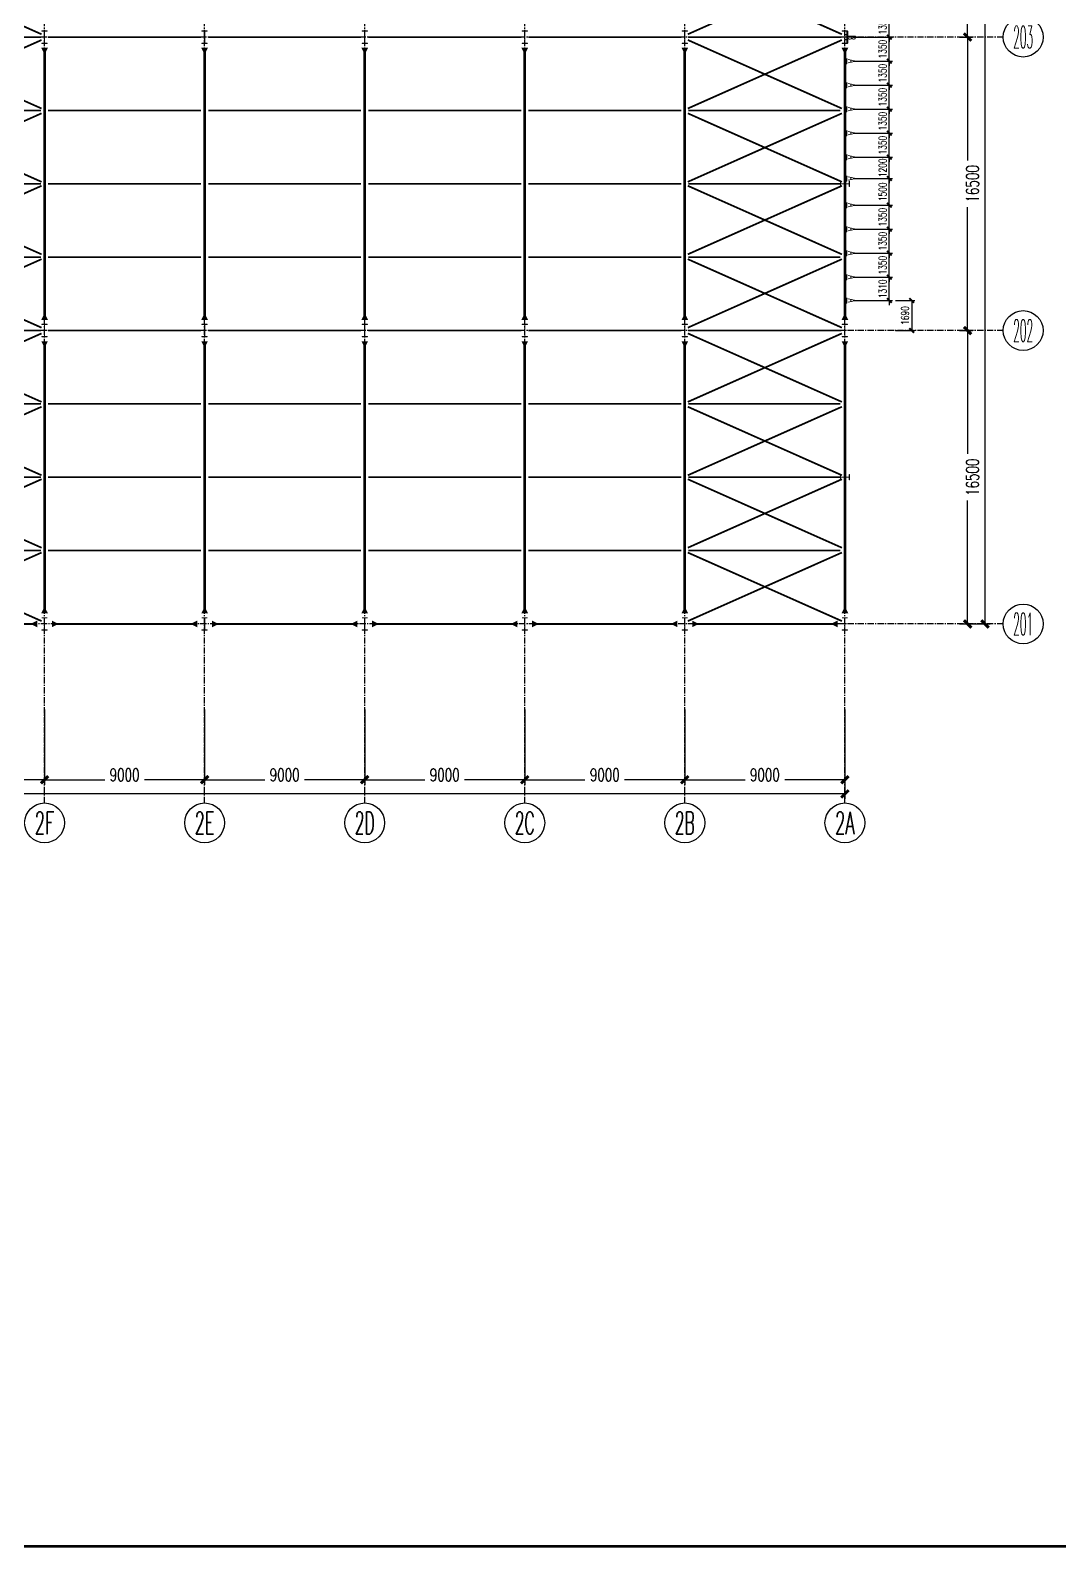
# Model space of a CAD drawing. Extents: x 782294 to 1727252, y -631030 to 17645.
# Drawn here: x 1634210 to 1692084, y -449830 to -364504 of the extents above; entities that cross this region are included whole.
import ezdxf
from ezdxf.enums import TextEntityAlignment as Align

# ---------------------------------------------------------------- set-up
doc = ezdxf.new("R2010")
doc.units = 0
doc.linetypes.add('__DASH', pattern=[0.35, 0.25, -0.1])
doc.linetypes.add('CENTER', pattern=[2, 1.25, -0.25, 0.25, -0.25])
doc.layers.get('Defpoints').update_dxf_attribs({"color": 210})
for name, color, linetype in [('!ZN1-标注-173', 173, 'Continuous'), ('!ZN3-铝板幕墙-3', 3, 'Continuous'), ('!ZN5-钢材投影-40', 40, 'Continuous'), ('!ZN5-钢材断面-2', 2, 'Continuous'), ('0-cxFrame', 155, 'Continuous'), ('30预埋件', 30, 'Continuous'), ('3符号', 3, 'Continuous'), ('DIM', 173, 'Continuous'), ('DOTE', 1, 'CENTER'), ('结构轮廓线', 1, 'Continuous')]:
    doc.layers.add(name, color=color, linetype=linetype)
for name, color, linetype, lineweight in [('0-cxText', 131, 'Continuous', 25), ('S-bea', 40, 'Continuous', 0), ('S-col', 2, 'Continuous', 0), ('柱间支撑', 6, 'CENTER', 0), ('梁', 4, 'Continuous', 18), ('细线', 11, 'Continuous', 9)]:
    doc.layers.add(name, color=color, linetype=linetype, lineweight=lineweight)
doc.styles.add('_TCH_AXIS', font='COMPLEX', dxfattribs={"bigfont": 'GBCBIG'})
doc.styles.add('cx_tuming', font='simhei.ttf')
doc.styles.add('cx_tuqian1', font='')
doc.styles.add('DHTEXT-1', font='romans.shx', dxfattribs={"width": 0.7, "bigfont": 'chinese.shx'})
doc.styles.add('黑体', font='simhei.ttf', dxfattribs={"height": 12})
doc.styles.get('cx_tuqian1').set_extended_font_data('SimSun')
doc.dimstyles.new('ZN175', dxfattribs={"dimscale": 175, "dimtxt": 2.5, "dimasz": 1.5, "dimexe": 1, "dimexo": 2, "dimgap": 0.9, "dimtad": 1, "dimdec": 0, "dimdsep": 46, "dimtxsty": 'DHTEXT-1', "dimblk": 'ARCHTICK', "dimcen": 2.5, "dimclrd": 173, "dimclre": 173, "dimclrt": 7, "dimazin": 2, "dimtfac": 1, "dimtdec": 0, "dimtix": 1, "dimtmove": 2, "dimatfit": 3, "dimfxl": 0, "dimtolj": 1, "dimtzin": 0, "dimarcsym": 0})
doc.dimstyles.new('ZN280', dxfattribs={"dimscale": 280, "dimtxt": 2.5, "dimasz": 1.5, "dimexe": 1, "dimexo": 2, "dimgap": 0.9, "dimtad": 1, "dimdec": 0, "dimdsep": 46, "dimtxsty": 'DHTEXT-1', "dimblk": 'ARCHTICK', "dimcen": 2.5, "dimclrd": 173, "dimclre": 173, "dimclrt": 7, "dimazin": 2, "dimtfac": 1, "dimtdec": 0, "dimtix": 1, "dimtmove": 2, "dimatfit": 3, "dimfxl": 0, "dimarcsym": 0})

# ---------------------------------------------------------------- blocks, each defined once
blk = doc.blocks.new('_ArchTick')
at = {"color": 0, "linetype": 'ByBlock', "const_width": 0.4}
blk.add_lwpolyline([(-0.5, -0.5), (0.5, 0.5)], dxfattribs=at)
blk = doc.blocks.new('*D1447')
at = {"layer": 'Defpoints', "color": 0, "ltscale": 2800, "transparency": 16777216}
for p in [(102300, -4250), (111300, -4250), (111300, -8759)]:
    blk.add_point(p, dxfattribs=at)
at = {"layer": 'DIM', "color": 173, "linetype": 'ByBlock', "lineweight": -2, "ltscale": 2800, "transparency": 16777216}
for p, q in [((102300, -4810), (102300, -9039)), ((111300, -4810), (111300, -9039)), ((102300, -8759), (105685, -8759)), ((111300, -8759), (107915, -8759))]:
    blk.add_line(p, q, dxfattribs=at)
at = {"layer": 'DIM', "color": 173, "lineweight": -2, "ltscale": 2800, "transparency": 16777216, "xscale": 420, "yscale": 420, "zscale": 420, "rotation": 180}
blk.add_blockref('_ArchTick', (102300, -8759), dxfattribs=at)
at = {"layer": 'DIM', "color": 173, "lineweight": -2, "ltscale": 2800, "transparency": 16777216, "xscale": 420, "yscale": 420, "zscale": 420}
blk.add_blockref('_ArchTick', (111300, -8759), dxfattribs=at)
at = {"layer": 'DIM', "color": 7, "ltscale": 2800, "transparency": 16777216, "insert": (106800, -8484), "char_height": 700, "attachment_point": 5, "style": 'DHTEXT-1'}
blk.add_mtext('9000', dxfattribs=at)
blk = doc.blocks.new('*D1448')
at = {"layer": 'Defpoints', "color": 0, "ltscale": 2800, "transparency": 16777216}
for p in [(111300, -4250), (120300, -4250), (120300, -8759)]:
    blk.add_point(p, dxfattribs=at)
at = {"layer": 'DIM', "color": 173, "linetype": 'ByBlock', "lineweight": -2, "ltscale": 2800, "transparency": 16777216}
for p, q in [((111300, -4810), (111300, -9039)), ((120300, -4810), (120300, -9039)), ((111300, -8759), (114685, -8759)), ((120300, -8759), (116915, -8759))]:
    blk.add_line(p, q, dxfattribs=at)
at = {"layer": 'DIM', "color": 173, "lineweight": -2, "ltscale": 2800, "transparency": 16777216, "xscale": 420, "yscale": 420, "zscale": 420, "rotation": 180}
blk.add_blockref('_ArchTick', (111300, -8759), dxfattribs=at)
at = {"layer": 'DIM', "color": 173, "lineweight": -2, "ltscale": 2800, "transparency": 16777216, "xscale": 420, "yscale": 420, "zscale": 420}
blk.add_blockref('_ArchTick', (120300, -8759), dxfattribs=at)
at = {"layer": 'DIM', "color": 7, "ltscale": 2800, "transparency": 16777216, "insert": (115800, -8484), "char_height": 700, "attachment_point": 5, "style": 'DHTEXT-1'}
blk.add_mtext('9000', dxfattribs=at)
blk = doc.blocks.new('*D1449')
at = {"layer": 'Defpoints', "color": 0, "ltscale": 2800, "transparency": 16777216}
for p in [(120300, -4250), (129300, -4250), (129300, -8759)]:
    blk.add_point(p, dxfattribs=at)
at = {"layer": 'DIM', "color": 173, "linetype": 'ByBlock', "lineweight": -2, "ltscale": 2800, "transparency": 16777216}
for p, q in [((120300, -4810), (120300, -9039)), ((129300, -4810), (129300, -9039)), ((120300, -8759), (123685, -8759)), ((129300, -8759), (125915, -8759))]:
    blk.add_line(p, q, dxfattribs=at)
at = {"layer": 'DIM', "color": 173, "lineweight": -2, "ltscale": 2800, "transparency": 16777216, "xscale": 420, "yscale": 420, "zscale": 420, "rotation": 180}
blk.add_blockref('_ArchTick', (120300, -8759), dxfattribs=at)
at = {"layer": 'DIM', "color": 173, "lineweight": -2, "ltscale": 2800, "transparency": 16777216, "xscale": 420, "yscale": 420, "zscale": 420}
blk.add_blockref('_ArchTick', (129300, -8759), dxfattribs=at)
at = {"layer": 'DIM', "color": 7, "ltscale": 2800, "transparency": 16777216, "insert": (124800, -8484), "char_height": 700, "attachment_point": 5, "style": 'DHTEXT-1'}
blk.add_mtext('9000', dxfattribs=at)
blk = doc.blocks.new('*D1450')
at = {"layer": 'Defpoints', "color": 0, "ltscale": 2800, "transparency": 16777216}
for p in [(129300, -4250), (138300, -4250), (138300, -8759)]:
    blk.add_point(p, dxfattribs=at)
at = {"layer": 'DIM', "color": 173, "linetype": 'ByBlock', "lineweight": -2, "ltscale": 2800, "transparency": 16777216}
for p, q in [((129300, -4810), (129300, -9039)), ((138300, -4810), (138300, -9039)), ((129300, -8759), (132685, -8759)), ((138300, -8759), (134915, -8759))]:
    blk.add_line(p, q, dxfattribs=at)
at = {"layer": 'DIM', "color": 173, "lineweight": -2, "ltscale": 2800, "transparency": 16777216, "xscale": 420, "yscale": 420, "zscale": 420, "rotation": 180}
blk.add_blockref('_ArchTick', (129300, -8759), dxfattribs=at)
at = {"layer": 'DIM', "color": 173, "lineweight": -2, "ltscale": 2800, "transparency": 16777216, "xscale": 420, "yscale": 420, "zscale": 420}
blk.add_blockref('_ArchTick', (138300, -8759), dxfattribs=at)
at = {"layer": 'DIM', "color": 7, "ltscale": 2800, "transparency": 16777216, "insert": (133800, -8484), "char_height": 700, "attachment_point": 5, "style": 'DHTEXT-1'}
blk.add_mtext('9000', dxfattribs=at)
blk = doc.blocks.new('*D1451')
at = {"layer": 'Defpoints', "color": 0, "ltscale": 2800, "transparency": 16777216}
for p in [(138300, -4250), (147300, -4250), (147300, -8759)]:
    blk.add_point(p, dxfattribs=at)
at = {"layer": 'DIM', "color": 173, "linetype": 'ByBlock', "lineweight": -2, "ltscale": 2800, "transparency": 16777216}
for p, q in [((138300, -4810), (138300, -9039)), ((147300, -4810), (147300, -9039)), ((138300, -8759), (141685, -8759)), ((147300, -8759), (143915, -8759))]:
    blk.add_line(p, q, dxfattribs=at)
at = {"layer": 'DIM', "color": 173, "lineweight": -2, "ltscale": 2800, "transparency": 16777216, "xscale": 420, "yscale": 420, "zscale": 420, "rotation": 180}
blk.add_blockref('_ArchTick', (138300, -8759), dxfattribs=at)
at = {"layer": 'DIM', "color": 173, "lineweight": -2, "ltscale": 2800, "transparency": 16777216, "xscale": 420, "yscale": 420, "zscale": 420}
blk.add_blockref('_ArchTick', (147300, -8759), dxfattribs=at)
at = {"layer": 'DIM', "color": 7, "ltscale": 2800, "transparency": 16777216, "insert": (142800, -8484), "char_height": 700, "attachment_point": 5, "style": 'DHTEXT-1'}
blk.add_mtext('9000', dxfattribs=at)
blk = doc.blocks.new('*D1452')
at = {"layer": 'Defpoints', "color": 0, "ltscale": 2800, "transparency": 16777216}
for p in [(147300, -4250), (156300, -4250), (156300, -8759)]:
    blk.add_point(p, dxfattribs=at)
at = {"layer": 'DIM', "color": 173, "linetype": 'ByBlock', "lineweight": -2, "ltscale": 2800, "transparency": 16777216}
for p, q in [((147300, -4810), (147300, -9039)), ((156300, -4810), (156300, -9039)), ((147300, -8759), (150685, -8759)), ((156300, -8759), (152915, -8759))]:
    blk.add_line(p, q, dxfattribs=at)
at = {"layer": 'DIM', "color": 173, "lineweight": -2, "ltscale": 2800, "transparency": 16777216, "xscale": 420, "yscale": 420, "zscale": 420, "rotation": 180}
blk.add_blockref('_ArchTick', (147300, -8759), dxfattribs=at)
at = {"layer": 'DIM', "color": 173, "lineweight": -2, "ltscale": 2800, "transparency": 16777216, "xscale": 420, "yscale": 420, "zscale": 420}
blk.add_blockref('_ArchTick', (156300, -8759), dxfattribs=at)
at = {"layer": 'DIM', "color": 7, "ltscale": 2800, "transparency": 16777216, "insert": (151800, -8484), "char_height": 700, "attachment_point": 5, "style": 'DHTEXT-1'}
blk.add_mtext('9000', dxfattribs=at)
blk = doc.blocks.new('*D1424')
at = {"layer": 'Defpoints', "color": 0, "ltscale": 2800, "transparency": 16777216}
for p in [(162184, 49500), (162184, 33000), (163200, 33000)]:
    blk.add_point(p, dxfattribs=at)
at = {"layer": 'DIM', "color": 173, "linetype": 'ByBlock', "lineweight": -2, "ltscale": 2800, "transparency": 16777216}
for p, q in [((162744, 49500), (163480, 49500)), ((163200, 49500), (163200, 42564)), ((163200, 33000), (163200, 39936)), ((162744, 33000), (163480, 33000))]:
    blk.add_line(p, q, dxfattribs=at)
at = {"layer": 'DIM', "color": 173, "lineweight": -2, "ltscale": 2800, "transparency": 16777216, "xscale": 420, "yscale": 420, "zscale": 420}
for p, rotation in [((163200, 49500), 90), ((163200, 33000), 270)]:
    blk.add_blockref('_ArchTick', p, dxfattribs=dict(at, rotation=rotation))
at = {"layer": 'DIM', "color": 7, "ltscale": 2800, "transparency": 16777216, "insert": (163475, 41250), "char_height": 700, "attachment_point": 5, "rotation": 90, "style": 'DHTEXT-1'}
blk.add_mtext('16500', dxfattribs=at)
blk = doc.blocks.new('*D1425')
at = {"layer": 'Defpoints', "color": 0, "ltscale": 2800, "transparency": 16777216}
for p in [(162184, 33000), (162184, 16500), (163200, 16500)]:
    blk.add_point(p, dxfattribs=at)
at = {"layer": 'DIM', "color": 173, "linetype": 'ByBlock', "lineweight": -2, "ltscale": 2800, "transparency": 16777216}
for p, q in [((162744, 33000), (163480, 33000)), ((163200, 33000), (163200, 26064)), ((163200, 16500), (163200, 23436)), ((162744, 16500), (163480, 16500))]:
    blk.add_line(p, q, dxfattribs=at)
at = {"layer": 'DIM', "color": 173, "lineweight": -2, "ltscale": 2800, "transparency": 16777216, "xscale": 420, "yscale": 420, "zscale": 420}
for p, rotation in [((163200, 33000), 90), ((163200, 16500), 270)]:
    blk.add_blockref('_ArchTick', p, dxfattribs=dict(at, rotation=rotation))
at = {"layer": 'DIM', "color": 7, "ltscale": 2800, "transparency": 16777216, "insert": (163475, 24750), "char_height": 700, "attachment_point": 5, "rotation": 90, "style": 'DHTEXT-1'}
blk.add_mtext('16500', dxfattribs=at)
blk = doc.blocks.new('*D1426')
at = {"layer": 'Defpoints', "color": 0, "ltscale": 2800, "transparency": 16777216}
for p in [(162184, 16500), (162184, 0), (163200, 0)]:
    blk.add_point(p, dxfattribs=at)
at = {"layer": 'DIM', "color": 173, "linetype": 'ByBlock', "lineweight": -2, "ltscale": 2800, "transparency": 16777216}
for p, q in [((162744, 16500), (163480, 16500)), ((163200, 16500), (163200, 9564)), ((163200, 0), (163200, 6936)), ((162744, 0), (163480, 0))]:
    blk.add_line(p, q, dxfattribs=at)
at = {"layer": 'DIM', "color": 173, "lineweight": -2, "ltscale": 2800, "transparency": 16777216, "xscale": 420, "yscale": 420, "zscale": 420}
for p, rotation in [((163200, 16500), 90), ((163200, 0), 270)]:
    blk.add_blockref('_ArchTick', p, dxfattribs=dict(at, rotation=rotation))
at = {"layer": 'DIM', "color": 7, "ltscale": 2800, "transparency": 16777216, "insert": (163475, 8250), "char_height": 700, "attachment_point": 5, "rotation": 90, "style": 'DHTEXT-1'}
blk.add_mtext('16500', dxfattribs=at)
blk = doc.blocks.new('*D1427')
at = {"layer": 'Defpoints', "color": 0, "ltscale": 2800, "transparency": 16777216}
for p in [(0, -4350), (156300, -4350), (156300, -9559)]:
    blk.add_point(p, dxfattribs=at)
at = {"layer": 'DIM', "color": 173, "linetype": 'ByBlock', "lineweight": -2, "ltscale": 2800, "transparency": 16777216}
for p, q in [((0, -4910), (0, -9839)), ((156300, -4910), (156300, -9839)), ((0, -9559), (76553, -9559)), ((156300, -9559), (79647, -9559))]:
    blk.add_line(p, q, dxfattribs=at)
at = {"layer": 'DIM', "color": 173, "lineweight": -2, "ltscale": 2800, "transparency": 16777216, "xscale": 420, "yscale": 420, "zscale": 420, "rotation": 180}
blk.add_blockref('_ArchTick', (0, -9559), dxfattribs=at)
at = {"layer": 'DIM', "color": 173, "lineweight": -2, "ltscale": 2800, "transparency": 16777216, "xscale": 420, "yscale": 420, "zscale": 420}
blk.add_blockref('_ArchTick', (156300, -9559), dxfattribs=at)
at = {"layer": 'DIM', "color": 7, "ltscale": 2800, "transparency": 16777216, "insert": (78100, -9284), "char_height": 700, "attachment_point": 5, "style": 'DHTEXT-1'}
blk.add_mtext('156300', dxfattribs=at)
blk = doc.blocks.new('*D1471')
at = {"layer": 'Defpoints', "color": 0, "ltscale": 2800, "transparency": 16777216}
for p in [(162284, 82500), (162284, 0), (164180, 0)]:
    blk.add_point(p, dxfattribs=at)
at = {"layer": 'DIM', "color": 173, "linetype": 'ByBlock', "lineweight": -2, "ltscale": 2800, "transparency": 16777216}
for p, q in [((162844, 82500), (164460, 82500)), ((164180, 82500), (164180, 42599)), ((164180, 0), (164180, 39901)), ((162844, 0), (164460, 0))]:
    blk.add_line(p, q, dxfattribs=at)
at = {"layer": 'DIM', "color": 173, "lineweight": -2, "ltscale": 2800, "transparency": 16777216, "xscale": 420, "yscale": 420, "zscale": 420}
for p, rotation in [((164180, 82500), 90), ((164180, 0), 270)]:
    blk.add_blockref('_ArchTick', p, dxfattribs=dict(at, rotation=rotation))
at = {"layer": 'DIM', "color": 7, "ltscale": 2800, "transparency": 16777216, "insert": (164455, 41250), "char_height": 700, "attachment_point": 5, "rotation": 90, "style": 'DHTEXT-1'}
blk.add_mtext('82500', dxfattribs=at)
blk = doc.blocks.new('卓越-轴号')
blk.add_circle((0, 0), 4)
at = {"color": 0, "style": '_TCH_AXIS', "width": 1.041667, "flags": 8}
blk.add_attdef('A', text='', height=4.48, dxfattribs=at).set_placement((-2, -2.24), (2, -2.24), align=Align.FIT)
blk = doc.blocks.new('TK22.A1 L(Dragon)')
at = {"layer": '0-cxFrame', "const_width": 0.5}
blk.add_lwpolyline([(-80, 10), (-821, 10), (-821, 584), (-80, 584)], close=True, dxfattribs=at)
at = {"style": '黑体', "flags": 4}
blk.add_attdef('图幅', text='', height=3.3, dxfattribs=at).set_placement((-40, 3), align=Align.RIGHT)
at = {"layer": '0-cxText', "flags": 4}
for tag, height, style, p in [('建设单位', 3.5, 'cx_tuming', (-45, 240)), ('项目名称', 3.5, 'cx_tuming', (-45, 210)), ('子项名称', 3.5, 'cx_tuming', (-45, 180)), ('工程编号', 3.3, 'cx_tuqian1', (-35, 165)), ('图名1', 3.5, 'cx_tuming', (-45, 87)), ('图名2', 3.5, 'cx_tuming', (-45, 79)), ('图名3', 3.5, 'cx_tuming', (-45, 71)), ('出图日期', 3.3, 'cx_tuqian1', (-39, 60)), ('专业', 3.3, 'cx_tuqian1', (-55, 52)), ('图号', 3.3, 'cx_tuqian1', (-55, 44)), ('版次', 3.3, 'cx_tuqian1', (-20, 44))]:
    blk.add_attdef(tag, text='', height=height, dxfattribs=dict(at, style=style)).set_placement(p, align=Align.MIDDLE)
at = {"layer": 'Defpoints', "color": 6, "flags": 4}
for tag, height, style, p in [('tufu', 3.3, '黑体', (-12, 12)), ('dwfname', 4, 'cx_tuqian1', (-80, 3))]:
    blk.add_attdef(tag, text='', height=height, dxfattribs=dict(at, style=style)).set_placement(p, align=Align.RIGHT)
blk = doc.blocks.new('*D1584')
at = {"layer": 'Defpoints', "color": 0, "ltscale": 1750, "transparency": 16777216}
for p in [(1680124, -374336), (1682504, -374336), (1680124, -375686)]:
    blk.add_point(p, dxfattribs=at)
at = {"layer": 'DIM', "color": 173, "linetype": 'ByBlock', "lineweight": -2, "ltscale": 1750, "transparency": 16777216}
for p, q in [((1680474, -374336), (1682679, -374336)), ((1682504, -374336), (1682504, -374073)), ((1682504, -375686), (1682504, -374336)), ((1680474, -375686), (1682679, -375686)), ((1682504, -375686), (1682504, -375948))]:
    blk.add_line(p, q, dxfattribs=at)
at = {"layer": 'DIM', "color": 173, "lineweight": -2, "ltscale": 1750, "transparency": 16777216, "xscale": 262.5, "yscale": 262.5, "zscale": 262.5}
for p, rotation in [((1682504, -374336), 270), ((1682504, -375686), 90)]:
    blk.add_blockref('_ArchTick', p, dxfattribs=dict(at, rotation=rotation))
at = {"layer": 'DIM', "color": 7, "ltscale": 1750, "transparency": 16777216, "insert": (1682128, -375011), "char_height": 437.5, "attachment_point": 5, "rotation": 90, "style": 'DHTEXT-1'}
blk.add_mtext('\\A1;1350', dxfattribs=at)
blk = doc.blocks.new('*D1585')
at = {"layer": 'Defpoints', "color": 0, "ltscale": 1750, "transparency": 16777216}
for p in [(1680124, -375686), (1682504, -375686), (1680124, -377036)]:
    blk.add_point(p, dxfattribs=at)
at = {"layer": 'DIM', "color": 173, "linetype": 'ByBlock', "lineweight": -2, "ltscale": 1750, "transparency": 16777216}
for p, q in [((1682504, -375686), (1682504, -375423)), ((1680474, -375686), (1682679, -375686)), ((1682504, -377036), (1682504, -375686)), ((1680474, -377036), (1682679, -377036)), ((1682504, -377036), (1682504, -377298))]:
    blk.add_line(p, q, dxfattribs=at)
at = {"layer": 'DIM', "color": 173, "lineweight": -2, "ltscale": 1750, "transparency": 16777216, "xscale": 262.5, "yscale": 262.5, "zscale": 262.5}
for p, rotation in [((1682504, -375686), 270), ((1682504, -377036), 90)]:
    blk.add_blockref('_ArchTick', p, dxfattribs=dict(at, rotation=rotation))
at = {"layer": 'DIM', "color": 7, "ltscale": 1750, "transparency": 16777216, "insert": (1682128, -376361), "char_height": 437.5, "attachment_point": 5, "rotation": 90, "style": 'DHTEXT-1'}
blk.add_mtext('\\A1;1350', dxfattribs=at)
blk = doc.blocks.new('*D1586')
at = {"layer": 'Defpoints', "color": 0, "ltscale": 1750, "transparency": 16777216}
for p in [(1680124, -377036), (1682504, -377036), (1680124, -378386)]:
    blk.add_point(p, dxfattribs=at)
at = {"layer": 'DIM', "color": 173, "linetype": 'ByBlock', "lineweight": -2, "ltscale": 1750, "transparency": 16777216}
for p, q in [((1680474, -377036), (1682679, -377036)), ((1682504, -377036), (1682504, -376773)), ((1682504, -378386), (1682504, -377036)), ((1680474, -378386), (1682679, -378386)), ((1682504, -378386), (1682504, -378648))]:
    blk.add_line(p, q, dxfattribs=at)
at = {"layer": 'DIM', "color": 173, "lineweight": -2, "ltscale": 1750, "transparency": 16777216, "xscale": 262.5, "yscale": 262.5, "zscale": 262.5}
for p, rotation in [((1682504, -377036), 270), ((1682504, -378386), 90)]:
    blk.add_blockref('_ArchTick', p, dxfattribs=dict(at, rotation=rotation))
at = {"layer": 'DIM', "color": 7, "ltscale": 1750, "transparency": 16777216, "insert": (1682128, -377711), "char_height": 437.5, "attachment_point": 5, "rotation": 90, "style": 'DHTEXT-1'}
blk.add_mtext('\\A1;1350', dxfattribs=at)
blk = doc.blocks.new('*D1587')
at = {"layer": 'Defpoints', "color": 0, "ltscale": 1750, "transparency": 16777216}
for p in [(1680124, -378386), (1682504, -378386), (1680124, -379696)]:
    blk.add_point(p, dxfattribs=at)
at = {"layer": 'DIM', "color": 173, "linetype": 'ByBlock', "lineweight": -2, "ltscale": 1750, "transparency": 16777216}
for p, q in [((1680474, -378386), (1682679, -378386)), ((1682504, -378386), (1682504, -378123)), ((1682504, -379696), (1682504, -378386)), ((1680474, -379696), (1682679, -379696)), ((1682504, -379696), (1682504, -379958))]:
    blk.add_line(p, q, dxfattribs=at)
at = {"layer": 'DIM', "color": 173, "lineweight": -2, "ltscale": 1750, "transparency": 16777216, "xscale": 262.5, "yscale": 262.5, "zscale": 262.5}
for p, rotation in [((1682504, -378386), 270), ((1682504, -379696), 90)]:
    blk.add_blockref('_ArchTick', p, dxfattribs=dict(at, rotation=rotation))
at = {"layer": 'DIM', "color": 7, "ltscale": 1750, "transparency": 16777216, "insert": (1682128, -379041), "char_height": 437.5, "attachment_point": 5, "rotation": 90, "style": 'DHTEXT-1'}
blk.add_mtext('\\A1;1310', dxfattribs=at)
blk = doc.blocks.new('*D1592')
at = {"layer": 'Defpoints', "color": 0, "ltscale": 1750, "transparency": 16777216}
for p in [(1680124, -363536), (1682504, -363536), (1680124, -364886)]:
    blk.add_point(p, dxfattribs=at)
at = {"layer": 'DIM', "color": 173, "linetype": 'ByBlock', "lineweight": -2, "ltscale": 1750, "transparency": 16777216}
for p, q in [((1682504, -363536), (1682504, -363273)), ((1680474, -363536), (1682679, -363536)), ((1682504, -364886), (1682504, -363536)), ((1680474, -364886), (1682679, -364886)), ((1682504, -364886), (1682504, -365148))]:
    blk.add_line(p, q, dxfattribs=at)
at = {"layer": 'DIM', "color": 173, "lineweight": -2, "ltscale": 1750, "transparency": 16777216, "xscale": 262.5, "yscale": 262.5, "zscale": 262.5}
for p, rotation in [((1682504, -363536), 270), ((1682504, -364886), 90)]:
    blk.add_blockref('_ArchTick', p, dxfattribs=dict(at, rotation=rotation))
at = {"layer": 'DIM', "color": 7, "ltscale": 1750, "transparency": 16777216, "insert": (1682128, -364211), "char_height": 437.5, "attachment_point": 5, "rotation": 90, "style": 'DHTEXT-1'}
blk.add_mtext('\\A1;1350', dxfattribs=at)
blk = doc.blocks.new('*D1593')
at = {"layer": 'Defpoints', "color": 0, "ltscale": 1750, "transparency": 16777216}
for p in [(1680124, -364886), (1682504, -364886), (1680124, -366236)]:
    blk.add_point(p, dxfattribs=at)
at = {"layer": 'DIM', "color": 173, "linetype": 'ByBlock', "lineweight": -2, "ltscale": 1750, "transparency": 16777216}
for p, q in [((1680474, -364886), (1682679, -364886)), ((1682504, -364886), (1682504, -364623)), ((1682504, -366236), (1682504, -364886)), ((1680474, -366236), (1682679, -366236)), ((1682504, -366236), (1682504, -366498))]:
    blk.add_line(p, q, dxfattribs=at)
at = {"layer": 'DIM', "color": 173, "lineweight": -2, "ltscale": 1750, "transparency": 16777216, "xscale": 262.5, "yscale": 262.5, "zscale": 262.5}
for p, rotation in [((1682504, -364886), 270), ((1682504, -366236), 90)]:
    blk.add_blockref('_ArchTick', p, dxfattribs=dict(at, rotation=rotation))
at = {"layer": 'DIM', "color": 7, "ltscale": 1750, "transparency": 16777216, "insert": (1682128, -365561), "char_height": 437.5, "attachment_point": 5, "rotation": 90, "style": 'DHTEXT-1'}
blk.add_mtext('\\A1;1350', dxfattribs=at)
blk = doc.blocks.new('*D1594')
at = {"layer": 'Defpoints', "color": 0, "ltscale": 1750, "transparency": 16777216}
for p in [(1680124, -366236), (1682504, -366236), (1680124, -367586)]:
    blk.add_point(p, dxfattribs=at)
at = {"layer": 'DIM', "color": 173, "linetype": 'ByBlock', "lineweight": -2, "ltscale": 1750, "transparency": 16777216}
for p, q in [((1682504, -366236), (1682504, -365973)), ((1680474, -366236), (1682679, -366236)), ((1682504, -367586), (1682504, -366236)), ((1680474, -367586), (1682679, -367586)), ((1682504, -367586), (1682504, -367848))]:
    blk.add_line(p, q, dxfattribs=at)
at = {"layer": 'DIM', "color": 173, "lineweight": -2, "ltscale": 1750, "transparency": 16777216, "xscale": 262.5, "yscale": 262.5, "zscale": 262.5}
for p, rotation in [((1682504, -366236), 270), ((1682504, -367586), 90)]:
    blk.add_blockref('_ArchTick', p, dxfattribs=dict(at, rotation=rotation))
at = {"layer": 'DIM', "color": 7, "ltscale": 1750, "transparency": 16777216, "insert": (1682128, -366911), "char_height": 437.5, "attachment_point": 5, "rotation": 90, "style": 'DHTEXT-1'}
blk.add_mtext('\\A1;1350', dxfattribs=at)
blk = doc.blocks.new('*D1595')
at = {"layer": 'Defpoints', "color": 0, "ltscale": 1750, "transparency": 16777216}
for p in [(1680124, -367586), (1682504, -367586), (1680124, -368936)]:
    blk.add_point(p, dxfattribs=at)
at = {"layer": 'DIM', "color": 173, "linetype": 'ByBlock', "lineweight": -2, "ltscale": 1750, "transparency": 16777216}
for p, q in [((1680474, -367586), (1682679, -367586)), ((1682504, -367586), (1682504, -367323)), ((1682504, -368936), (1682504, -367586)), ((1680474, -368936), (1682679, -368936)), ((1682504, -368936), (1682504, -369198))]:
    blk.add_line(p, q, dxfattribs=at)
at = {"layer": 'DIM', "color": 173, "lineweight": -2, "ltscale": 1750, "transparency": 16777216, "xscale": 262.5, "yscale": 262.5, "zscale": 262.5}
for p, rotation in [((1682504, -367586), 270), ((1682504, -368936), 90)]:
    blk.add_blockref('_ArchTick', p, dxfattribs=dict(at, rotation=rotation))
at = {"layer": 'DIM', "color": 7, "ltscale": 1750, "transparency": 16777216, "insert": (1682128, -368261), "char_height": 437.5, "attachment_point": 5, "rotation": 90, "style": 'DHTEXT-1'}
blk.add_mtext('\\A1;1350', dxfattribs=at)
blk = doc.blocks.new('*D1596')
at = {"layer": 'Defpoints', "color": 0, "ltscale": 1750, "transparency": 16777216}
for p in [(1680124, -368936), (1682504, -368936), (1680124, -370286)]:
    blk.add_point(p, dxfattribs=at)
at = {"layer": 'DIM', "color": 173, "linetype": 'ByBlock', "lineweight": -2, "ltscale": 1750, "transparency": 16777216}
for p, q in [((1680474, -368936), (1682679, -368936)), ((1682504, -368936), (1682504, -368673)), ((1682504, -370286), (1682504, -368936)), ((1680474, -370286), (1682679, -370286)), ((1682504, -370286), (1682504, -370548))]:
    blk.add_line(p, q, dxfattribs=at)
at = {"layer": 'DIM', "color": 173, "lineweight": -2, "ltscale": 1750, "transparency": 16777216, "xscale": 262.5, "yscale": 262.5, "zscale": 262.5}
for p, rotation in [((1682504, -368936), 270), ((1682504, -370286), 90)]:
    blk.add_blockref('_ArchTick', p, dxfattribs=dict(at, rotation=rotation))
at = {"layer": 'DIM', "color": 7, "ltscale": 1750, "transparency": 16777216, "insert": (1682128, -369611), "char_height": 437.5, "attachment_point": 5, "rotation": 90, "style": 'DHTEXT-1'}
blk.add_mtext('\\A1;1350', dxfattribs=at)
blk = doc.blocks.new('*D1597')
at = {"layer": 'Defpoints', "color": 0, "ltscale": 1750, "transparency": 16777216}
for p in [(1680124, -370286), (1682504, -370286), (1680124, -371636)]:
    blk.add_point(p, dxfattribs=at)
at = {"layer": 'DIM', "color": 173, "linetype": 'ByBlock', "lineweight": -2, "ltscale": 1750, "transparency": 16777216}
for p, q in [((1680474, -370286), (1682679, -370286)), ((1682504, -370286), (1682504, -370023)), ((1682504, -371636), (1682504, -370286)), ((1680474, -371636), (1682679, -371636)), ((1682504, -371636), (1682504, -371898))]:
    blk.add_line(p, q, dxfattribs=at)
at = {"layer": 'DIM', "color": 173, "lineweight": -2, "ltscale": 1750, "transparency": 16777216, "xscale": 262.5, "yscale": 262.5, "zscale": 262.5}
for p, rotation in [((1682504, -370286), 270), ((1682504, -371636), 90)]:
    blk.add_blockref('_ArchTick', p, dxfattribs=dict(at, rotation=rotation))
at = {"layer": 'DIM', "color": 7, "ltscale": 1750, "transparency": 16777216, "insert": (1682128, -370961), "char_height": 437.5, "attachment_point": 5, "rotation": 90, "style": 'DHTEXT-1'}
blk.add_mtext('\\A1;1350', dxfattribs=at)
blk = doc.blocks.new('*D1606')
at = {"layer": 'Defpoints', "color": 0, "ltscale": 1750, "transparency": 16777216}
for p in [(1680124, -371636), (1682504, -371636), (1680124, -372836)]:
    blk.add_point(p, dxfattribs=at)
at = {"layer": 'DIM', "color": 173, "linetype": 'ByBlock', "lineweight": -2, "ltscale": 1750, "transparency": 16777216}
for p, q in [((1680474, -371636), (1682679, -371636)), ((1682504, -371636), (1682504, -371373)), ((1682504, -372836), (1682504, -371636)), ((1680474, -372836), (1682679, -372836)), ((1682504, -372836), (1682504, -373098))]:
    blk.add_line(p, q, dxfattribs=at)
at = {"layer": 'DIM', "color": 173, "lineweight": -2, "ltscale": 1750, "transparency": 16777216, "xscale": 262.5, "yscale": 262.5, "zscale": 262.5}
for p, rotation in [((1682504, -371636), 270), ((1682504, -372836), 90)]:
    blk.add_blockref('_ArchTick', p, dxfattribs=dict(at, rotation=rotation))
at = {"layer": 'DIM', "color": 7, "ltscale": 1750, "transparency": 16777216, "insert": (1682128, -372236), "char_height": 437.5, "attachment_point": 5, "rotation": 90, "style": 'DHTEXT-1'}
blk.add_mtext('\\A1;1200', dxfattribs=at)
blk = doc.blocks.new('*D1607')
at = {"layer": 'Defpoints', "color": 0, "ltscale": 1750, "transparency": 16777216}
for p in [(1680124, -372836), (1682504, -372836), (1680124, -374336)]:
    blk.add_point(p, dxfattribs=at)
at = {"layer": 'DIM', "color": 173, "linetype": 'ByBlock', "lineweight": -2, "ltscale": 1750, "transparency": 16777216}
for p, q in [((1680474, -372836), (1682679, -372836)), ((1682504, -374336), (1682504, -372836)), ((1680474, -374336), (1682679, -374336))]:
    blk.add_line(p, q, dxfattribs=at)
at = {"layer": 'DIM', "color": 173, "lineweight": -2, "ltscale": 1750, "transparency": 16777216, "xscale": 262.5, "yscale": 262.5, "zscale": 262.5}
for p, rotation in [((1682504, -372836), 90), ((1682504, -374336), 270)]:
    blk.add_blockref('_ArchTick', p, dxfattribs=dict(at, rotation=rotation))
at = {"layer": 'DIM', "color": 7, "ltscale": 1750, "transparency": 16777216, "insert": (1682128, -373586), "char_height": 437.5, "attachment_point": 5, "rotation": 90, "style": 'DHTEXT-1'}
blk.add_mtext('\\A1;1500', dxfattribs=at)
blk = doc.blocks.new('20250902091300')
at = {"layer": '细线', "ltscale": 30}
h = blk.add_hatch(color=8, dxfattribs=at)
h.dxf.hatch_style = 1
h.paths.add_polyline_path([(-131, 109), (-131, 121), (-119, 121)])
h = blk.add_hatch(color=8, dxfattribs=at)
h.dxf.hatch_style = 1
h.paths.add_polyline_path([(-131, 34), (-131, 22), (-119, 22)])
h = blk.add_hatch(color=8, dxfattribs=at)
h.dxf.hatch_style = 1
h.paths.add_polyline_path([(131, 109), (131, 121), (119, 121)])
h = blk.add_hatch(color=8, dxfattribs=at)
h.dxf.hatch_style = 1
h.paths.add_polyline_path([(131, 34), (131, 22), (119, 22)])
at = {"layer": '!ZN5-钢材断面-2'}
for p, q in [((-150, 22), (150, 22)), ((-150, 10), (-150, 22)), ((-150, 10), (150, 10)), ((-131, 121), (-131, 22)), ((-119, 121), (-119, 22)), ((119, 121), (119, 22)), ((131, 121), (131, 22)), ((150, 10), (150, 22))]:
    blk.add_line(p, q, dxfattribs=at)
at = {"ltscale": 30}
for points in [[(-131, 109), (-131, 121), (-119, 121)], [(-131, 34), (-131, 22), (-119, 22)], [(131, 109), (131, 121), (119, 121)], [(131, 34), (131, 22), (119, 22)]]:
    blk.add_lwpolyline(points, close=True, dxfattribs=at)
blk = doc.blocks.new('20250903081440')
at = {"ltscale": 50, "rotation": 180}
blk.add_blockref('20250902091300', (0, 10), dxfattribs=at)
at = {"layer": '30预埋件', "style": 'DHTEXT-1', "text_generation_flag": 6, "width": 0.55}
blk.add_attdef('B', (-105, 65), '', height=450, rotation=180, dxfattribs=at)
blk = doc.blocks.new('20250903112226')
at = {"layer": '!ZN5-钢材投影-40', "ltscale": 0.3}
blk.add_lwpolyline([(-338, 0), (338, 0), (338, -12), (-338, -12)], close=True, dxfattribs=at)
at = {"layer": '!ZN5-钢材断面-2', "linetype": '__DASH', "ltscale": 100}
for points in [[(-144, -12), (-132, -12), (-132, -136), (-144, -136)], [(132, -12), (144, -12), (144, -136), (132, -136)]]:
    blk.add_lwpolyline(points, close=True, dxfattribs=at)
blk = doc.blocks.new('20250903112404')
at = {"ltscale": 500, "rotation": 270}
blk.add_blockref('20250903112226', (0, 0), dxfattribs=at)
at = {"layer": '30预埋件', "style": 'DHTEXT-1', "text_generation_flag": 6, "width": 0.55}
blk.add_attdef('B', (15, 105), '', height=450, rotation=90, dxfattribs=at)
blk = doc.blocks.new('20250903095110')
at = {"ltscale": 500}
blk.add_blockref('20250903112404', (156440, 33000), dxfattribs=at).add_auto_attribs({'B': 'B'})
at = {"ltscale": 1750, "rotation": 270}
for p in [(156415, 31650), (156415, 30300), (156415, 28950), (156415, 27600), (156415, 26250), (156415, 25050), (156415, 23550), (156415, 22200), (156415, 20850), (156415, 19500), (156415, 18190)]:
    blk.add_blockref('20250903081440', p, dxfattribs=at).add_auto_attribs({'B': 'A'})
blk = doc.blocks.new('20250904110635')
at = {"ltscale": 500}
blk.add_blockref('20250903095110', (0, 0), dxfattribs=at)
blk = doc.blocks.new('*D1617')
at = {"layer": '!ZN1-标注-173', "color": 173, "linetype": 'ByBlock', "lineweight": -2, "ltscale": 1750, "transparency": 16777216}
for p, q in [((1682854, -379696), (1683945, -379696)), ((1683770, -379696), (1683770, -381386)), ((1682854, -381386), (1683945, -381386))]:
    blk.add_line(p, q, dxfattribs=at)
at = {"layer": 'Defpoints', "color": 0, "ltscale": 1750, "transparency": 16777216}
for p in [(1682504, -379696), (1682504, -381386), (1683770, -381386)]:
    blk.add_point(p, dxfattribs=at)
at = {"layer": '!ZN1-标注-173', "color": 173, "lineweight": -2, "ltscale": 1750, "transparency": 16777216, "xscale": 262.5, "yscale": 262.5, "zscale": 262.5}
for p, rotation in [((1683770, -379696), 90), ((1683770, -381386), 270)]:
    blk.add_blockref('_ArchTick', p, dxfattribs=dict(at, rotation=rotation))
at = {"layer": '!ZN1-标注-173', "color": 7, "ltscale": 1750, "transparency": 16777216, "insert": (1683394, -380541), "char_height": 437.5, "attachment_point": 5, "rotation": 90, "style": 'DHTEXT-1'}
blk.add_mtext('\\A1;1690', dxfattribs=at)
blk = doc.blocks.new('20250922150304')
at = {"layer": 'S-col'}
blk.add_lwpolyline([(-195790, 766820), (-195490, 766820), (-195490, 766808), (-195636, 766808), (-195636, 766132), (-195490, 766132), (-195490, 766120), (-195790, 766120), (-195790, 766132), (-195644, 766132), (-195644, 766808), (-195790, 766808)], close=True, dxfattribs=at)
blk = doc.blocks.new('A$C8dd50a3e')
at = {"layer": 'S-bea'}
for points in [[(111300, 32400, 375, 0, 0), (111300, 32025, 375, 0, 0)], [(120300, 32400, 375, 0, 0), (120300, 32025, 375, 0, 0)], [(129300, 32400, 375, 0, 0), (129300, 32025, 375, 0, 0)], [(138300, 32400, 375, 0, 0), (138300, 32025, 375, 0, 0)], [(147300, 32400, 375, 0, 0), (147300, 32025, 375, 0, 0)], [(156300, 32400, 375, 0, 0), (156300, 32025, 375, 0, 0)], [(111300, 17100, 375, 0, 0), (111300, 17475, 375, 0, 0)], [(120300, 17100, 375, 0, 0), (120300, 17475, 375, 0, 0)], [(129300, 17100, 375, 0, 0), (129300, 17475, 375, 0, 0)], [(138300, 17100, 375, 0, 0), (138300, 17475, 375, 0, 0)], [(147300, 17100, 375, 0, 0), (147300, 17475, 375, 0, 0)], [(156300, 17100, 375, 0, 0), (156300, 17475, 375, 0, 0)], [(111300, 15900, 375, 0, 0), (111300, 15525, 375, 0, 0)], [(120300, 15900, 375, 0, 0), (120300, 15525, 375, 0, 0)], [(129300, 15900, 375, 0, 0), (129300, 15525, 375, 0, 0)], [(138300, 15900, 375, 0, 0), (138300, 15525, 375, 0, 0)], [(147300, 15900, 375, 0, 0), (147300, 15525, 375, 0, 0)], [(156300, 15900, 375, 0, 0), (156300, 15525, 375, 0, 0)], [(111300, 600, 375, 0, 0), (111300, 975, 375, 0, 0)], [(120300, 600, 375, 0, 0), (120300, 975, 375, 0, 0)], [(129300, 600, 375, 0, 0), (129300, 975, 375, 0, 0)], [(138300, 600, 375, 0, 0), (138300, 975, 375, 0, 0)], [(147300, 600, 375, 0, 0), (147300, 975, 375, 0, 0)], [(156300, 600, 375, 0, 0), (156300, 975, 375, 0, 0)], [(110885, 0, 375, 0, 0), (110510, 0, 375, 0, 0)], [(111715, 0, 375, 0, 0), (112090, 0, 375, 0, 0)], [(119885, 0, 375, 0, 0), (119510, 0, 375, 0, 0)], [(120715, 0, 375, 0, 0), (121090, 0, 375, 0, 0)], [(128885, 0, 375, 0, 0), (128510, 0, 375, 0, 0)], [(129715, 0, 375, 0, 0), (130090, 0, 375, 0, 0)], [(137885, 0, 375, 0, 0), (137510, 0, 375, 0, 0)], [(138715, 0, 375, 0, 0), (139090, 0, 375, 0, 0)], [(146885, 0, 375, 0, 0), (146510, 0, 375, 0, 0)], [(147715, 0, 375, 0, 0), (148090, 0, 375, 0, 0)], [(155885, 0, 375, 0, 0), (155510, 0, 375, 0, 0)]]:
    blk.add_lwpolyline(points, format="xyseb", dxfattribs=at)
at = {"layer": 'S-bea', "const_width": 150}
for points in [[(111300, 32400), (111300, 17100)], [(120300, 32400), (120300, 17100)], [(129300, 32400), (129300, 17100)], [(138300, 32400), (138300, 17100)], [(147300, 32400), (147300, 17100)], [(156300, 32400), (156300, 17100)], [(111300, 15900), (111300, 600)], [(120300, 15900), (120300, 600)], [(129300, 15900), (129300, 600)], [(138300, 15900), (138300, 600)], [(147300, 15900), (147300, 600)], [(156300, 15900), (156300, 600)]]:
    blk.add_lwpolyline(points, dxfattribs=at)
at = {"layer": 'S-col'}
for points in [[(156550, 24600), (156550, 24900), (156538, 24900), (156538, 24754), (156062, 24754), (156062, 24900), (156050, 24900), (156050, 24600), (156062, 24600), (156062, 24746), (156538, 24746), (156538, 24600)], [(156550, 8100), (156550, 8400), (156538, 8400), (156538, 8254), (156062, 8254), (156062, 8400), (156050, 8400), (156050, 8100), (156062, 8100), (156062, 8246), (156538, 8246), (156538, 8100)]]:
    blk.add_lwpolyline(points, close=True, dxfattribs=at)
at = {"layer": '柱间支撑', "linetype": 'Continuous', "const_width": 100}
for points in [[(102467, 37015), (111133, 33160)], [(147467, 37015), (156133, 33160)], [(147467, 33160), (156133, 37015)], [(102467, 28985), (111133, 32840)], [(102467, 32840), (111133, 28985)], [(102500, 33000), (111100, 33000)], [(111500, 33000), (120100, 33000)], [(120500, 33000), (129100, 33000)], [(129500, 33000), (138100, 33000)], [(138500, 33000), (147100, 33000)], [(147467, 28985), (156133, 32840)], [(147467, 32840), (156133, 28985)], [(147500, 33000), (156100, 33000)], [(102467, 24860), (111133, 28715)], [(102467, 28715), (111133, 24860)], [(102500, 28875), (111100, 28875)], [(111500, 28875), (120100, 28875)], [(120500, 28875), (129100, 28875)], [(129500, 28875), (138100, 28875)], [(138500, 28875), (147100, 28875)], [(147467, 24860), (156133, 28715)], [(147467, 28715), (156133, 24860)], [(147500, 28875), (156050, 28875)], [(102500, 24750), (111100, 24750)], [(111500, 24750), (120100, 24750)], [(120500, 24750), (129100, 24750)], [(129500, 24750), (138100, 24750)], [(138500, 24750), (147100, 24750)], [(147500, 24750), (156050, 24750)], [(102467, 24640), (111133, 20785)], [(102467, 20785), (111133, 24640)], [(147467, 24640), (156133, 20785)], [(147467, 20785), (156133, 24640)], [(102467, 20515), (111133, 16660)], [(102467, 16660), (111133, 20515)], [(102500, 20625), (111100, 20625)], [(111500, 20625), (120100, 20625)], [(120500, 20625), (129100, 20625)], [(129500, 20625), (138100, 20625)], [(138500, 20625), (147100, 20625)], [(147467, 20515), (156133, 16660)], [(147467, 16660), (156133, 20515)], [(147500, 20625), (156050, 20625)], [(102467, 12485), (111133, 16340)], [(102467, 16340), (111133, 12485)], [(102500, 16500), (111100, 16500)], [(111500, 16500), (120100, 16500)], [(120500, 16500), (129100, 16500)], [(129500, 16500), (138100, 16500)], [(138500, 16500), (147100, 16500)], [(147467, 12485), (156133, 16340)], [(147467, 16340), (156133, 12485)], [(147500, 16500), (156100, 16500)], [(102467, 8360), (111133, 12215)], [(102467, 12215), (111133, 8360)], [(102500, 12375), (111100, 12375)], [(111500, 12375), (120100, 12375)], [(120500, 12375), (129100, 12375)], [(129500, 12375), (138100, 12375)], [(138500, 12375), (147100, 12375)], [(147467, 8360), (156133, 12215)], [(147467, 12215), (156133, 8360)], [(147500, 12375), (156050, 12375)], [(102467, 8140), (111133, 4285)], [(102467, 4285), (111133, 8140)], [(102500, 8250), (111100, 8250)], [(111500, 8250), (120100, 8250)], [(120500, 8250), (129100, 8250)], [(129500, 8250), (138100, 8250)], [(138500, 8250), (147100, 8250)], [(147467, 8140), (156133, 4285)], [(147467, 4285), (156133, 8140)], [(147500, 8250), (156050, 8250)], [(102467, 4015), (111133, 160)], [(102467, 160), (111133, 4015)], [(102500, 4125), (111100, 4125)], [(111500, 4125), (120100, 4125)], [(120500, 4125), (129100, 4125)], [(129500, 4125), (138100, 4125)], [(138500, 4125), (147100, 4125)], [(147467, 4015), (156133, 160)], [(147467, 160), (156133, 4015)], [(147500, 4125), (156050, 4125)]]:
    blk.add_lwpolyline(points, dxfattribs=at)
at = {"layer": '梁', "linetype": 'Continuous', "const_width": 100}
for points in [[(102715, 0), (110885, 0)], [(111715, 0), (119885, 0)], [(120715, 0), (128885, 0)], [(129715, 0), (137885, 0)], [(138715, 0), (146885, 0)], [(147715, 0), (155885, 0)]]:
    blk.add_lwpolyline(points, dxfattribs=at)
for p in [(306940, -733470), (315940, -733470), (324940, -733470), (333940, -733470), (342940, -733470), (351940, -733470), (306940, -749970), (315940, -749970), (324940, -749970), (333940, -749970), (342940, -749970), (351940, -749970), (306940, -766470), (315940, -766470), (324940, -766470), (333940, -766470), (342940, -766470), (351940, -766470)]:
    blk.add_blockref('20250922150304', p)
blk = doc.blocks.new('20250821100646')
at = {"layer": 'DOTE', "ltscale": 280}
for p, q in [((111300, -10067.4), (111300, 92720)), ((120300, -10067.4), (120300, 92720)), ((129300, -10067.4), (129300, 92720)), ((138300, -10067.4), (138300, 92720)), ((147300, -10067.4), (147300, 92720)), ((156300, -10067.4), (156300, 92720)), ((165204.2, 33000), (-11095.8, 33000)), ((165204.2, 16500), (-11095.8, 16500)), ((165204.2, 0), (-11095.8, 0))]:
    blk.add_line(p, q, dxfattribs=at)
at = {"layer": '3符号', "color": 7}
ref = blk.add_blockref('卓越-轴号', (166324.2, 33001.1), dxfattribs=dict(at, xscale=280, yscale=280, zscale=280))
ref.add_attrib('A', '203', dxfattribs={"layer": '0', "color": 0, "height": 1254.4, "style": '_TCH_AXIS', "width": 0.347222}).set_placement((165764.2, 32373.9), (166884.2, 32373.9), align=Align.FIT)
ref = blk.add_blockref('卓越-轴号', (166324.2, 16501.1), dxfattribs=dict(at, xscale=280, yscale=280, zscale=280))
ref.add_attrib('A', '202', dxfattribs={"layer": '0', "color": 0, "height": 1254.4, "style": '_TCH_AXIS', "width": 0.347222}).set_placement((165764.2, 15873.9), (166884.2, 15873.9), align=Align.FIT)
ref = blk.add_blockref('卓越-轴号', (166324.2, 1.1), dxfattribs=dict(at, xscale=280, yscale=280, zscale=280))
ref.add_attrib('A', '201', dxfattribs={"layer": '0', "color": 0, "height": 1254.4, "style": '_TCH_AXIS', "width": 0.382653}).set_placement((165764.2, -626.1), (166884.2, -626.1), align=Align.FIT)
ref = blk.add_blockref('卓越-轴号', (111300, -11187.4), dxfattribs=dict(at, xscale=280, yscale=280, zscale=280))
ref.add_attrib('A', '2F', dxfattribs={"layer": '0', "color": 0, "height": 1254.4, "style": '_TCH_AXIS', "width": 0.520833}).set_placement((110740, -11814.6), (111860, -11814.6), align=Align.FIT)
ref = blk.add_blockref('卓越-轴号', (120300, -11187.4), dxfattribs=dict(at, xscale=280, yscale=280, zscale=280))
ref.add_attrib('A', '2E', dxfattribs={"layer": '0', "color": 0, "height": 1254.4, "style": '_TCH_AXIS', "width": 0.520833}).set_placement((119740, -11814.6), (120860, -11814.6), align=Align.FIT)
ref = blk.add_blockref('卓越-轴号', (129300, -11187.4), dxfattribs=dict(at, xscale=280, yscale=280, zscale=280))
ref.add_attrib('A', '2D', dxfattribs={"layer": '0', "color": 0, "height": 1254.4, "style": '_TCH_AXIS', "width": 0.506757}).set_placement((128740, -11814.6), (129860, -11814.6), align=Align.FIT)
ref = blk.add_blockref('卓越-轴号', (138300, -11187.4), dxfattribs=dict(at, xscale=280, yscale=280, zscale=280))
ref.add_attrib('A', '2C', dxfattribs={"layer": '0', "color": 0, "height": 1254.4, "style": '_TCH_AXIS', "width": 0.535714}).set_placement((137740, -11814.6), (138860, -11814.6), align=Align.FIT)
ref = blk.add_blockref('卓越-轴号', (147300, -11187.4), dxfattribs=dict(at, xscale=280, yscale=280, zscale=280))
ref.add_attrib('A', '2B', dxfattribs={"layer": '0', "color": 0, "height": 1254.4, "style": '_TCH_AXIS', "width": 0.506757}).set_placement((146740, -11814.6), (147860, -11814.6), align=Align.FIT)
ref = blk.add_blockref('卓越-轴号', (156300, -11187.4), dxfattribs=dict(at, xscale=280, yscale=280, zscale=280))
ref.add_attrib('A', '2A', dxfattribs={"layer": '0', "color": 0, "height": 1254.4, "style": '_TCH_AXIS', "width": 0.493421}).set_placement((155740, -11814.6), (156860, -11814.6), align=Align.FIT)
at = {"layer": 'DIM', "ltscale": 2800}
for base, p1, p2, angle, picture, middle in [((164179.7, 0), (162284.2, 82500), (162284.2, 0), 270, '*D1471', (164454.7, 41250)), ((163200, 33000), (162184.2, 49500), (162184.2, 33000), 270, '*D1424', (163475, 41250)), ((163200, 16500), (162184.2, 33000), (162184.2, 16500), 270, '*D1425', (163475, 24750)), ((163200, 0), (162184.2, 16500), (162184.2, 0), 270, '*D1426', (163475, 8250)), ((111300, -8758.7), (102300, -4250), (111300, -4250), 0, '*D1447', (106800, -8483.7)), ((120300, -8758.7), (111300, -4250), (120300, -4250), 0, '*D1448', (115800, -8483.7)), ((129300, -8758.7), (120300, -4250), (129300, -4250), 0, '*D1449', (124800, -8483.7)), ((138300, -8758.7), (129300, -4250), (138300, -4250), 0, '*D1450', (133800, -8483.7)), ((147300, -8758.7), (138300, -4250), (147300, -4250), 0, '*D1451', (142800, -8483.7)), ((156300, -8758.7), (147300, -4250), (156300, -4250), 0, '*D1452', (151800, -8483.7)), ((156300, -9558.7), (0, -4350), (156300, -4350), 0, '*D1427', (78100, -9283.7))]:
    dim = blk.add_linear_dim(base=base, p1=p1, p2=p2, angle=angle, dimstyle='ZN280', dxfattribs=at)
    dim.commit()
    dim.dimension.update_dxf_attribs({"geometry": picture, "text_midpoint": middle, "dimtype": 129})

msp = doc.modelspace()

# ---------------------------------------------------------------- block references
at = {"layer": '!ZN3-铝板幕墙-3', "ltscale": 1750}
msp.add_blockref('A$C8dd50a3e', (1523709, -397885.7), dxfattribs=at)
at = {"layer": '0-cxFrame', "xscale": 300, "yscale": 300, "zscale": 300}
msp.add_blockref('TK22.A1 L(Dragon)', (1727176.7, -452755.4), dxfattribs=at)
at = {"layer": 'DIM', "ltscale": 1500}
msp.add_blockref('20250821100646', (1523709, -397885.7), dxfattribs=at)
at = {"layer": '结构轮廓线', "ltscale": 1750}
msp.add_blockref('20250904110635', (1523709, -397885.7), dxfattribs=at)

# ---------------------------------------------------------------- dimensions: what is measured, and where the dimension line sits
at = {"layer": '!ZN1-标注-173', "ltscale": 1750}
dim = msp.add_linear_dim(base=(1683770.2, -381385.7), p1=(1682504.2, -379695.7), p2=(1682504.2, -381385.7), angle=90, dimstyle='ZN175', dxfattribs=at)
dim.commit()
dim.dimension.update_dxf_attribs({"geometry": '*D1617', "text_midpoint": (1683394, -380540.7)})
at = {"layer": 'DIM', "ltscale": 1750}
for base, p1, p2, picture, middle in [((1682504.2, -363535.8), (1680124, -364885.7), (1680124, -363535.8), '*D1592', (1682127.9, -364210.8)), ((1682504.2, -364885.7), (1680124, -366235.8), (1680124, -364885.7), '*D1593', (1682127.9, -365560.8)), ((1682504.2, -366235.8), (1680124, -367585.8), (1680124, -366235.8), '*D1594', (1682127.9, -366910.8)), ((1682504.2, -367585.8), (1680124, -368935.8), (1680124, -367585.8), '*D1595', (1682127.9, -368260.8)), ((1682504.2, -368935.8), (1680124, -370285.8), (1680124, -368935.8), '*D1596', (1682127.9, -369610.8)), ((1682504.2, -370285.8), (1680124, -371635.8), (1680124, -370285.8), '*D1597', (1682127.9, -370960.8)), ((1682504.2, -371635.8), (1680124, -372835.7), (1680124, -371635.8), '*D1606', (1682127.9, -372235.8)), ((1682504.2, -372835.7), (1680124, -374335.8), (1680124, -372835.7), '*D1607', (1682127.9, -373585.8)), ((1682504.2, -374335.8), (1680124, -375685.8), (1680124, -374335.8), '*D1584', (1682127.9, -375010.8)), ((1682504.2, -375685.8), (1680124, -377035.8), (1680124, -375685.8), '*D1585', (1682127.9, -376360.8)), ((1682504.2, -377035.8), (1680124, -378385.8), (1680124, -377035.8), '*D1586', (1682127.9, -377710.8)), ((1682504.2, -378385.8), (1680124, -379695.7), (1680124, -378385.8), '*D1587', (1682127.9, -379040.8))]:
    dim = msp.add_linear_dim(base=base, p1=p1, p2=p2, angle=90, dimstyle='ZN175', dxfattribs=at)
    dim.commit()
    dim.dimension.update_dxf_attribs({"geometry": picture, "text_midpoint": middle})

doc.saveas('drawing.dxf')
